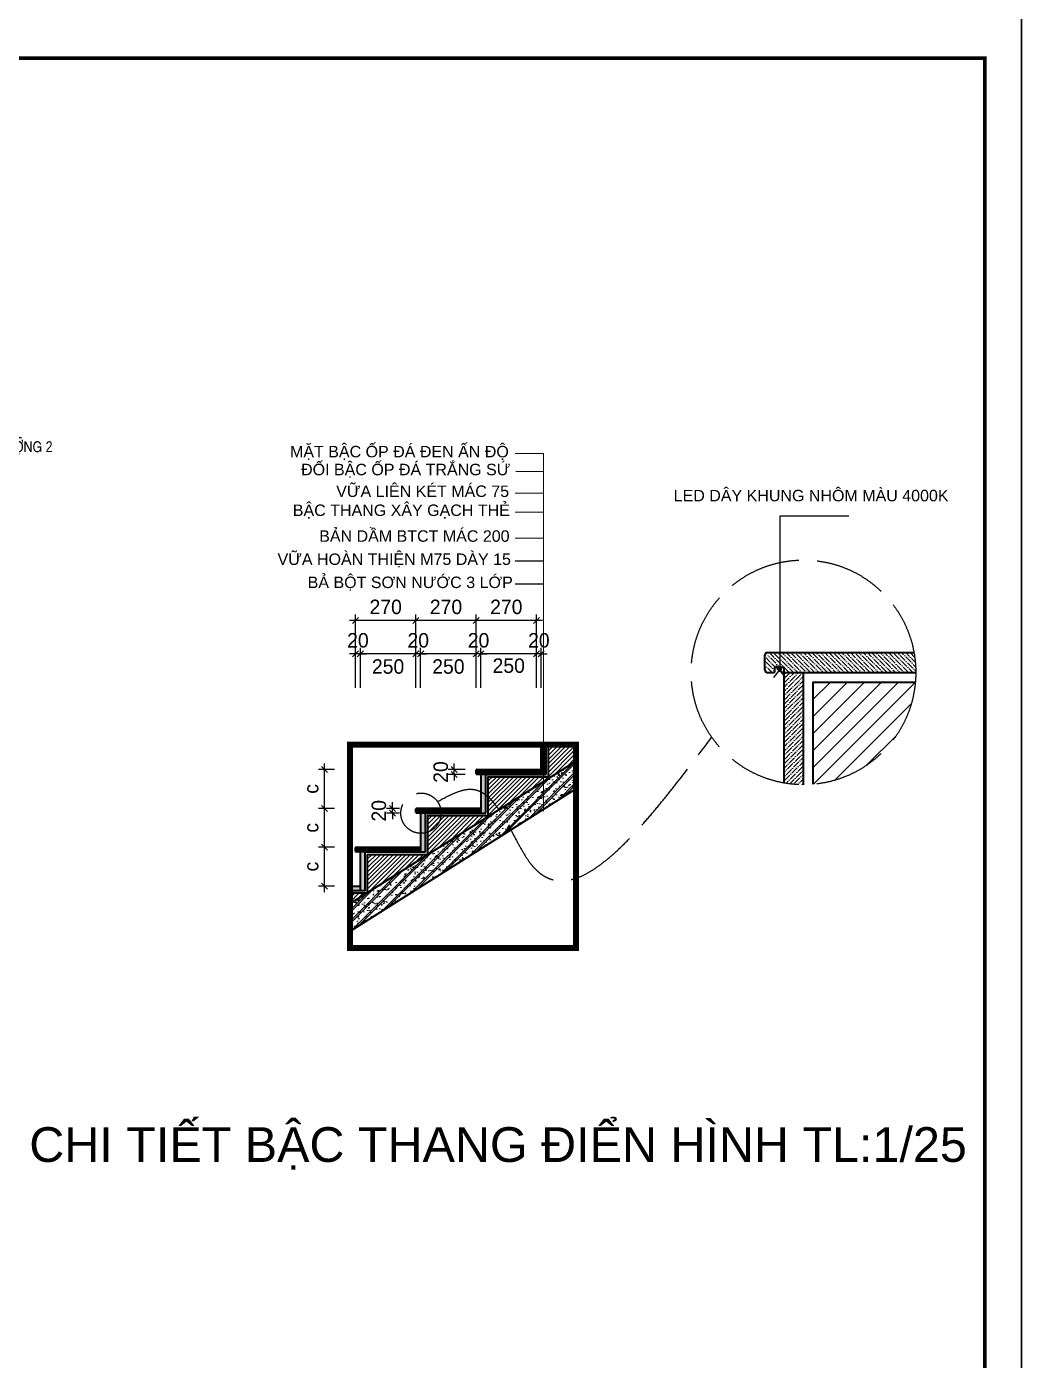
# Model space of a CAD drawing. Header units: inches. Extents: x 236662 to 497023, y -248575 to 81795.
# Drawn here: x 292130 to 300376, y -172658 to -161604 of the extents above; entities that cross this region are included whole.
import ezdxf
from ezdxf.enums import TextEntityAlignment as Align
from ezdxf.xclip import XClip

# ---------------------------------------------------------------- set-up
doc = ezdxf.new("R2010")
doc.units = ezdxf.units.IN
doc.header["$LTSCALE"] = 10
doc.header["$MEASUREMENT"] = 0
doc.linetypes.add('ACAD_ISO02W100', pattern=[15, 12, -3])
for name, color, linetype in [('01. HP_TEXT', 9, 'Continuous'), ('07. HP_KY HIEU', 43, 'Continuous'), ('08. HP_DIM', 118, 'Continuous'), ('10. HP_VAT DUNG 1', 144, 'Continuous')]:
    doc.layers.add(name, color=color, linetype=linetype)
for name, color, linetype, lineweight in [('02. HP_BE TONG', 1, 'Continuous', 35), ('03. HP_TUONG', 2, 'Continuous', 35), ('06. HP_THAY 1', 134, 'Continuous', 15), ('06. HP_THAY 2', 147, 'Continuous', 13), ('09_HP_HATCH', 8, 'Continuous', 5), ('NETMANH', 8, 'Continuous', 13)]:
    doc.layers.add(name, color=color, linetype=linetype, lineweight=lineweight)
doc.layers.add('Tpl_Bound', color=1, linetype='Continuous', plot=False)
doc.styles.add('BIM STANDARDS', font='VAVOB.TTF')
doc.styles.add('Dimtext', font='vni.common.VAVON.ttf')
doc.styles.add('TEXT (none)', font='arial.ttf')
doc.styles.add('text2', font='VHELVCN.TTF')
doc.styles.add('VN-HELVE', font='VHELVEN.TTF')
doc.dimstyles.new('50 LON', dxfattribs={"dimscale": 0, "dimtxt": 120, "dimasz": 50, "dimexe": 50, "dimexo": 50, "dimgap": 50, "dimtad": 1, "dimdec": 0, "dimlfac": 0.5, "dimdsep": 46, "dimtxsty": 'Dimtext', "dimblk": 'OBLIQUE', "dimcen": 1000, "dimdle": 50, "dimclrd": 8, "dimclre": 8, "dimclrt": 7, "dimadec": 0, "dimazin": 0, "dimtfac": 1, "dimtdec": 0, "dimtix": 1, "dimtmove": 2, "dimatfit": 3, "dimldrblk": 'OPEN30', "dimfxl": 1, "dimtolj": 1, "dimarcsym": 0})
doc.dimstyles.new('AL-100 (1-50)', dxfattribs={"dimscale": 0.5, "dimtxt": 220, "dimasz": 150, "dimexe": 150, "dimexo": 150, "dimgap": 80, "dimtad": 1, "dimdec": 0, "dimzin": 9, "dimtxsty": 'text2', "dimblk": 'ARCHTICK', "dimcen": 1, "dimdle": 150, "dimclrd": 256, "dimclre": 256, "dimclrt": 7, "dimadec": 0, "dimazin": 0, "dimtfac": 1, "dimtdec": 0, "dimtix": 1, "dimtmove": 2, "dimatfit": 3, "dimldrblk": 'ARCHTICK', "dimfxl": 1, "dimtolj": 1, "dimtzin": 0, "dimlwd": -1, "dimlwe": -1, "dimarcsym": 0})
pattern_1 = [(50, (0, 0), (107.589, -9.4128), [11.25, -123.75]), (355, (0, 0), (-20.8127, 112.8288), [9, -99]), (100.4514, (8.97, -0.78), (86.7764, 103.4159), [9.561, -105.1713]), (46.1842, (0, 30), (160.0862, -24.8279), [16.875, -185.625]), (96.6356, (13.34, 27.93), (140.1994, 146.1177), [14.3415, -157.757]), (351.1842, (0, 30), (140.1993, 146.1178), [13.5, -148.5]), (21, (15, 22.5), (89.53606, -60.3928), [11.25, -123.75]), (326, (15, 22.5), (36.4973, 108.7725), [9, -99]), (71.4514, (22.46, 17.47), (126.0334, 48.3796), [9.561, -105.1713]), (37.5, (0, 0), (1.82398, 49.93408), [0, -97.8, 0, -100.5, 0, -99.375]), (7.5, (0, 0), (39.46043, 59.16176), [0, -57.3, 0, -95.55, 0, -37.875]), (327.5, (-33.45, 0), (80.07337, -3.38323), [0, -37.5, 0, -117, 0, -155.25]), (317.5, (-48.45, 0), (87.47793, 15.01575), [0, -48.75, 0, -77.7, 0, -110.25]), (45, (0, 0), (-45.07806, 45.07806), []), (45, (0, 18.375), (-45.07806, 45.07806), [])]

# ---------------------------------------------------------------- blocks, each defined once
blk = doc.blocks.new('KHUNG TEN A-3')
at = {"layer": '02. HP_BE TONG', "color": 1, "const_width": 0.5}
blk.add_lwpolyline([(15, 5), (415, 5), (415, 292), (15, 292)], close=True, dxfattribs=at)
at = {"layer": '06. HP_THAY 1'}
blk.add_lwpolyline([(0, 297), (420, 297), (420, 0), (0, 0)], close=True, dxfattribs=at)
at = {"layer": 'Defpoints'}
blk.add_lwpolyline([(0, 0), (420, 0), (420, 297), (0, 297)], close=True, dxfattribs=at)
blk = doc.blocks.new('MATCAT 1-1')
at = {"layer": '09_HP_HATCH'}
h = blk.add_hatch(dxfattribs=at)
h.set_pattern_fill('CHAU-01', color=256, scale=15, pattern_type=2)
h.set_pattern_definition([(50, (-138286.48, -65380.05), (107.589027, -9.41282), [11.25, -123.75]), (355, (-138286.48, -65380.05), (-20.8127, 112.82882), [9, -99]), (100.4514, (-138277.52, -65380.83), (86.77641, 103.41593), [9.56103, -105.17132]), (46.1842, (-138286.48, -65350.05), (160.08616, -24.82785), [16.875, -185.625]), (96.6356, (-138273.14, -65352.12), (140.1994, 146.11768), [14.34154, -157.75695]), (351.1842, (-138286.48, -65350.05), (140.1993, 146.11779), [13.5, -148.5]), (21, (-138271.48, -65357.55), (89.53606, -60.392834), [11.25, -123.75]), (326, (-138271.48, -65357.55), (36.4973, 108.77251), [9, -99]), (71.4514, (-138264.02, -65362.58), (126.033394, 48.379575), [9.56103, -105.17132]), (37.5, (-138286.483, -65380.05), (1.823978, 49.934078), [0, -97.8, 0, -100.5, 0, -99.375]), (7.5, (-138286.483, -65380.05), (39.46043, 59.161757), [0, -57.3, 0, -95.55, 0, -37.875]), (327.5, (-138319.933, -65380.05), (80.073365, -3.383231), [0, -37.5, 0, -117, 0, -155.25]), (317.5, (-138334.93, -65380.05), (87.477925, 15.015747), [0, -48.75, 0, -77.7, 0, -110.25]), (45, (-138286.483, -65380.05), (-45.078057, 45.078057), []), (45, (-138286.483, -65361.674), (-45.078057, 45.078057), [])])
h.paths.add_polyline_path([(-5400, 13561), (-5400, 13461), (-200, 13461), (-200, 13561)])
h = blk.add_hatch(dxfattribs=at)
h.set_pattern_fill('ANSI31', color=8, scale=200)
h.paths.add_polyline_path([(-5500, 13211), (-5600, 13211), (-5600, 12261), (-5500, 12261)])
h.paths.add_polyline_path([(-5500, 10861), (-5600, 10861), (-5600, 9961), (-5500, 9961)])
h.paths.add_polyline_path([(-1550, 13461), (-1650, 13461), (-1650, 9931), (-1550, 9931)])
h.paths.add_polyline_path([(0, 13211), (-150, 13211), (-150, 9961), (0, 9961)])
h = blk.add_hatch(dxfattribs=at)
h.set_pattern_fill('CHAU-01', color=256, scale=15, pattern_type=2)
h.set_pattern_definition(pattern_1)
h.paths.add_polyline_path([(-5400, 9931), (-5400, 9831), (-1750, 9831), (-1750, 9931)])
h = blk.add_hatch(dxfattribs=at)
h.set_pattern_fill('ANSI31', color=8, scale=200)
h.paths.add_polyline_path([(-5500, 9348), (-5600, 9348), (-5600, 8661), (-5500, 8661)])
h.paths.add_polyline_path([(-5500, 7261), (-5600, 7261), (-5600, 6361), (-5500, 6361)])
h.paths.add_polyline_path([(-1550, 9611), (-1650, 9611), (-1650, 6361), (-1550, 6361)])
h.paths.add_polyline_path([(0, 9611), (-150, 9611), (-150, 6361), (0, 6361)])
h = blk.add_hatch(dxfattribs=at)
h.set_pattern_fill('CHAU-01', color=256, scale=15, pattern_type=2)
h.set_pattern_definition(pattern_1)
h.paths.add_polyline_path([(-5400, 6361), (-5400, 6261), (-1750, 6261), (-1750, 6361)])
at = {"layer": '02. HP_BE TONG'}
for points in [[(-5400, 13561), (-5400, 13461), (-200, 13461), (-200, 13561)], [(-5400, 9931), (-5400, 9831), (-1750, 9831), (-1750, 9931)], [(-5400, 6361), (-5400, 6261), (-1750, 6261), (-1750, 6361)]]:
    blk.add_lwpolyline(points, close=True, dxfattribs=at)
at = {"layer": '06. HP_THAY 1'}
blk.add_lwpolyline([(0, 13561), (0, 14461), (-5400, 14461)], dxfattribs=at)
at = {"layer": '06. HP_THAY 2'}
blk.add_lwpolyline([(-5400, 9361), (-1650, 9361), (-1650, 9381), (-5400, 9381)], close=True, dxfattribs=at)
blk = doc.blocks.new('ghi chu caoi tang')
at = {"ltscale": 100}
blk.add_lwpolyline([(613796, -45420), (612834, -45420)], dxfattribs=at)
at = {"flags": 128}
blk.add_lwpolyline([(613789, -45442), (613597, -45442), (613693, -45617)], close=True, dxfattribs=at)
blk.add_lwpolyline([(613789, -45442), (613597, -45442), (613693, -45617)], close=True, dxfattribs=at)
blk.add_solid([(613693, -45617), (613597, -45442), (613789, -45442)])
blk.add_solid([(613693, -45617), (613597, -45442), (613789, -45442)])
at = {"style": 'BIM STANDARDS'}
for p in [(613089, -45362), (613089, -45707)]:
    blk.add_attdef('COS-VEF', text='', height=177, dxfattribs=at).set_placement(p, align=Align.CENTER)
blk = doc.blocks.new('_Oblique')
at = {"color": 0, "linetype": 'ByBlock', "lineweight": -2}
blk.add_line((-0.5, -0.5), (0.5, 0.5), dxfattribs=at)
blk = doc.blocks.new('*D482')
at = {"layer": '08. HP_DIM', "color": 8, "lineweight": -2, "ltscale": 10, "transparency": 16777216}
for p, q in [((296356, -167084), (296356, -166753)), ((296396, -167084), (296396, -166753)), ((296356, -166803), (296306, -166803)), ((296396, -166803), (296356, -166803)), ((296396, -166803), (296446, -166803))]:
    blk.add_line(p, q, dxfattribs=at)
at = {"layer": 'Defpoints', "color": 0, "ltscale": 10, "transparency": 16777216}
for p in [(296356, -166803), (296356, -167134), (296396, -167134)]:
    blk.add_point(p, dxfattribs=at)
at = {"layer": '08. HP_DIM', "color": 8, "lineweight": -2, "ltscale": 10, "transparency": 16777216, "xscale": 50, "yscale": 50, "zscale": 50}
for p, rotation in [((296356, -166803), 359.9999590655557), ((296396, -166803), 179.9999590655557)]:
    blk.add_blockref('_Oblique', p, dxfattribs=dict(at, rotation=rotation))
at = {"layer": '08. HP_DIM', "color": 7, "ltscale": 10, "transparency": 16777216, "insert": (296376, -166691), "char_height": 120, "attachment_point": 5, "rotation": 360, "style": 'Dimtext'}
blk.add_mtext('\\A1;20', dxfattribs=at)
blk = doc.blocks.new('_Open30')
at = {"color": 0, "linetype": 'ByBlock', "lineweight": -2}
for p, q in [((-1, 0.27), (0, 0)), ((0, 0), (-1, -0.27)), ((0, 0), (-1, 0))]:
    blk.add_line(p, q, dxfattribs=at)
blk = doc.blocks.new('*D483')
at = {"layer": '08. HP_DIM', "color": 8, "lineweight": -2, "ltscale": 10, "transparency": 16777216}
for p, q in [((295896, -167084), (295896, -166753)), ((296356, -167084), (296356, -166753)), ((296406, -166803), (295846, -166803))]:
    blk.add_line(p, q, dxfattribs=at)
at = {"layer": 'Defpoints', "color": 0, "ltscale": 10, "transparency": 16777216}
for p in [(295896, -166803), (295896, -167134), (296356, -167134)]:
    blk.add_point(p, dxfattribs=at)
at = {"layer": '08. HP_DIM', "color": 8, "lineweight": -2, "ltscale": 10, "transparency": 16777216, "xscale": 50, "yscale": 50, "zscale": 50}
for p, rotation in [((295896, -166803), 179.9999590655557), ((296356, -166803), 359.9999590655557)]:
    blk.add_blockref('_Oblique', p, dxfattribs=dict(at, rotation=rotation))
at = {"layer": '08. HP_DIM', "color": 7, "ltscale": 10, "transparency": 16777216, "insert": (296126, -166901), "char_height": 120, "attachment_point": 5, "rotation": 360, "style": 'Dimtext'}
blk.add_mtext('\\A1;250', dxfattribs=at)
blk = doc.blocks.new('*D484')
at = {"layer": '08. HP_DIM', "color": 8, "lineweight": -2, "ltscale": 10, "transparency": 16777216}
for p, q in [((295856, -167084), (295856, -166753)), ((295896, -167084), (295896, -166753)), ((295856, -166803), (295806, -166803)), ((295896, -166803), (295856, -166803)), ((295896, -166803), (295946, -166803))]:
    blk.add_line(p, q, dxfattribs=at)
at = {"layer": 'Defpoints', "color": 0, "ltscale": 10, "transparency": 16777216}
for p in [(295856, -166803), (295856, -167134), (295896, -167134)]:
    blk.add_point(p, dxfattribs=at)
at = {"layer": '08. HP_DIM', "color": 8, "lineweight": -2, "ltscale": 10, "transparency": 16777216, "xscale": 50, "yscale": 50, "zscale": 50}
for p, rotation in [((295856, -166803), 359.9999590655557), ((295896, -166803), 179.9999590655557)]:
    blk.add_blockref('_Oblique', p, dxfattribs=dict(at, rotation=rotation))
at = {"layer": '08. HP_DIM', "color": 7, "ltscale": 10, "transparency": 16777216, "insert": (295876, -166691), "char_height": 120, "attachment_point": 5, "rotation": 360, "style": 'Dimtext'}
blk.add_mtext('\\A1;20', dxfattribs=at)
blk = doc.blocks.new('*D485')
at = {"layer": '08. HP_DIM', "color": 8, "lineweight": -2, "ltscale": 10, "transparency": 16777216}
for p, q in [((295396, -167084), (295396, -166753)), ((295856, -167084), (295856, -166753)), ((295906, -166803), (295346, -166803))]:
    blk.add_line(p, q, dxfattribs=at)
at = {"layer": 'Defpoints', "color": 0, "ltscale": 10, "transparency": 16777216}
for p in [(295396, -166803), (295396, -167134), (295856, -167134)]:
    blk.add_point(p, dxfattribs=at)
at = {"layer": '08. HP_DIM', "color": 8, "lineweight": -2, "ltscale": 10, "transparency": 16777216, "xscale": 50, "yscale": 50, "zscale": 50}
for p, rotation in [((295396, -166803), 179.9999590655557), ((295856, -166803), 359.9999590655557)]:
    blk.add_blockref('_Oblique', p, dxfattribs=dict(at, rotation=rotation))
at = {"layer": '08. HP_DIM', "color": 7, "ltscale": 10, "transparency": 16777216, "insert": (295626, -166908), "char_height": 120, "attachment_point": 5, "rotation": 360, "style": 'Dimtext'}
blk.add_mtext('\\A1;250', dxfattribs=at)
blk = doc.blocks.new('*D486')
at = {"layer": '08. HP_DIM', "color": 8, "lineweight": -2, "ltscale": 10, "transparency": 16777216}
for p, q in [((295356, -167084), (295356, -166753)), ((295396, -167084), (295396, -166753)), ((295356, -166803), (295306, -166803)), ((295396, -166803), (295356, -166803)), ((295396, -166803), (295446, -166803))]:
    blk.add_line(p, q, dxfattribs=at)
at = {"layer": 'Defpoints', "color": 0, "ltscale": 10, "transparency": 16777216}
for p in [(295356, -166803), (295356, -167134), (295396, -167134)]:
    blk.add_point(p, dxfattribs=at)
at = {"layer": '08. HP_DIM', "color": 8, "lineweight": -2, "ltscale": 10, "transparency": 16777216, "xscale": 50, "yscale": 50, "zscale": 50}
for p, rotation in [((295356, -166803), 359.9999590655557), ((295396, -166803), 179.9999590655557)]:
    blk.add_blockref('_Oblique', p, dxfattribs=dict(at, rotation=rotation))
at = {"layer": '08. HP_DIM', "color": 7, "ltscale": 10, "transparency": 16777216, "insert": (295376, -166691), "char_height": 120, "attachment_point": 5, "rotation": 360, "style": 'Dimtext'}
blk.add_mtext('\\A1;20', dxfattribs=at)
blk = doc.blocks.new('*D487')
at = {"layer": '08. HP_DIM', "color": 8, "lineweight": -2, "ltscale": 10, "transparency": 16777216}
for p, q in [((294896, -167084), (294896, -166753)), ((295356, -167084), (295356, -166753)), ((295406, -166803), (294846, -166803))]:
    blk.add_line(p, q, dxfattribs=at)
at = {"layer": 'Defpoints', "color": 0, "ltscale": 10, "transparency": 16777216}
for p in [(294896, -166803), (294896, -167134), (295356, -167134)]:
    blk.add_point(p, dxfattribs=at)
at = {"layer": '08. HP_DIM', "color": 8, "lineweight": -2, "ltscale": 10, "transparency": 16777216, "xscale": 50, "yscale": 50, "zscale": 50}
for p, rotation in [((294896, -166803), 179.9999590655557), ((295356, -166803), 359.9999590655557)]:
    blk.add_blockref('_Oblique', p, dxfattribs=dict(at, rotation=rotation))
at = {"layer": '08. HP_DIM', "color": 7, "ltscale": 10, "transparency": 16777216, "insert": (295126, -166908), "char_height": 120, "attachment_point": 5, "rotation": 360, "style": 'Dimtext'}
blk.add_mtext('\\A1;250', dxfattribs=at)
blk = doc.blocks.new('*D488')
at = {"layer": '08. HP_DIM', "color": 8, "lineweight": -2, "ltscale": 10, "transparency": 16777216}
for p, q in [((294856, -167084), (294856, -166753)), ((294896, -167084), (294896, -166753)), ((294856, -166803), (294806, -166803)), ((294896, -166803), (294856, -166803)), ((294896, -166803), (294946, -166803))]:
    blk.add_line(p, q, dxfattribs=at)
at = {"layer": 'Defpoints', "color": 0, "ltscale": 10, "transparency": 16777216}
for p in [(294856, -166803), (294856, -167134), (294896, -167134)]:
    blk.add_point(p, dxfattribs=at)
at = {"layer": '08. HP_DIM', "color": 8, "lineweight": -2, "ltscale": 10, "transparency": 16777216, "xscale": 50, "yscale": 50, "zscale": 50}
for p, rotation in [((294856, -166803), 359.9999590655557), ((294896, -166803), 179.9999590655557)]:
    blk.add_blockref('_Oblique', p, dxfattribs=dict(at, rotation=rotation))
at = {"layer": '08. HP_DIM', "color": 7, "ltscale": 10, "transparency": 16777216, "insert": (294876, -166691), "char_height": 120, "attachment_point": 5, "rotation": 360, "style": 'Dimtext'}
blk.add_mtext('\\A1;20', dxfattribs=at)
blk = doc.blocks.new('*D489')
at = {"layer": '08. HP_DIM', "color": 8, "lineweight": -2, "ltscale": 10, "transparency": 16777216}
for p, q in [((296406, -166526), (295806, -166526)), ((295856, -167084), (295856, -166476)), ((296356, -167084), (296356, -166476))]:
    blk.add_line(p, q, dxfattribs=at)
at = {"layer": 'Defpoints', "color": 0, "ltscale": 10, "transparency": 16777216}
for p in [(295856, -166526), (295856, -167134), (296356, -167134)]:
    blk.add_point(p, dxfattribs=at)
at = {"layer": '08. HP_DIM', "color": 8, "lineweight": -2, "ltscale": 10, "transparency": 16777216, "xscale": 50, "yscale": 50, "zscale": 50}
for p, rotation in [((295856, -166526), 179.9999590655557), ((296356, -166526), 359.9999590655557)]:
    blk.add_blockref('_Oblique', p, dxfattribs=dict(at, rotation=rotation))
at = {"layer": '08. HP_DIM', "color": 7, "ltscale": 10, "transparency": 16777216, "insert": (296106, -166414), "char_height": 120, "attachment_point": 5, "rotation": 360, "style": 'Dimtext'}
blk.add_mtext('\\A1;270', dxfattribs=at)
blk = doc.blocks.new('*D490')
at = {"layer": '08. HP_DIM', "color": 8, "lineweight": -2, "ltscale": 10, "transparency": 16777216}
for p, q in [((295906, -166526), (295306, -166526)), ((295356, -167084), (295356, -166476)), ((295856, -167084), (295856, -166476))]:
    blk.add_line(p, q, dxfattribs=at)
at = {"layer": 'Defpoints', "color": 0, "ltscale": 10, "transparency": 16777216}
for p in [(295356, -166526), (295356, -167134), (295856, -167134)]:
    blk.add_point(p, dxfattribs=at)
at = {"layer": '08. HP_DIM', "color": 8, "lineweight": -2, "ltscale": 10, "transparency": 16777216, "xscale": 50, "yscale": 50, "zscale": 50}
for p, rotation in [((295356, -166526), 179.9999590655557), ((295856, -166526), 359.9999590655557)]:
    blk.add_blockref('_Oblique', p, dxfattribs=dict(at, rotation=rotation))
at = {"layer": '08. HP_DIM', "color": 7, "ltscale": 10, "transparency": 16777216, "insert": (295606, -166414), "char_height": 120, "attachment_point": 5, "rotation": 360, "style": 'Dimtext'}
blk.add_mtext('\\A1;270', dxfattribs=at)
blk = doc.blocks.new('*D491')
at = {"layer": '08. HP_DIM', "color": 8, "lineweight": -2, "ltscale": 10, "transparency": 16777216}
for p, q in [((295406, -166526), (294806, -166526)), ((294856, -167084), (294856, -166476)), ((295356, -167084), (295356, -166476))]:
    blk.add_line(p, q, dxfattribs=at)
at = {"layer": 'Defpoints', "color": 0, "ltscale": 10, "transparency": 16777216}
for p in [(294856, -166526), (294856, -167134), (295356, -167134)]:
    blk.add_point(p, dxfattribs=at)
at = {"layer": '08. HP_DIM', "color": 8, "lineweight": -2, "ltscale": 10, "transparency": 16777216, "xscale": 50, "yscale": 50, "zscale": 50}
for p, rotation in [((294856, -166526), 179.9999590655557), ((295356, -166526), 359.9999590655557)]:
    blk.add_blockref('_Oblique', p, dxfattribs=dict(at, rotation=rotation))
at = {"layer": '08. HP_DIM', "color": 7, "ltscale": 10, "transparency": 16777216, "insert": (295106, -166414), "char_height": 120, "attachment_point": 5, "rotation": 360, "style": 'Dimtext'}
blk.add_mtext('\\A1;270', dxfattribs=at)
blk = doc.blocks.new('*D492')
at = {"layer": '08. HP_DIM', "color": 8, "lineweight": -2, "ltscale": 10, "transparency": 16777216}
for p, q in [((294681, -168405), (294550, -168405)), ((294600, -168777), (294600, -168355)), ((294681, -168727), (294550, -168727))]:
    blk.add_line(p, q, dxfattribs=at)
at = {"layer": 'Defpoints', "color": 0, "ltscale": 10, "transparency": 16777216}
for p in [(294600, -168405), (294731, -168405), (294731, -168727)]:
    blk.add_point(p, dxfattribs=at)
at = {"layer": '08. HP_DIM', "color": 8, "lineweight": -2, "ltscale": 10, "transparency": 16777216, "xscale": 50, "yscale": 50, "zscale": 50}
for p, rotation in [((294600, -168405), 90), ((294600, -168727), 270)]:
    blk.add_blockref('_Oblique', p, dxfattribs=dict(at, rotation=rotation))
at = {"layer": '08. HP_DIM', "color": 7, "ltscale": 10, "transparency": 16777216, "insert": (294489, -168566), "char_height": 120, "attachment_point": 5, "rotation": 90, "style": 'Dimtext'}
blk.add_mtext('\\A1;c', dxfattribs=at)
blk = doc.blocks.new('*D493')
at = {"layer": '08. HP_DIM', "color": 8, "lineweight": -2, "ltscale": 10, "transparency": 16777216}
for p, q in [((294681, -168083), (294550, -168083)), ((294600, -168455), (294600, -168033)), ((294681, -168405), (294550, -168405))]:
    blk.add_line(p, q, dxfattribs=at)
at = {"layer": 'Defpoints', "color": 0, "ltscale": 10, "transparency": 16777216}
for p in [(294600, -168083), (294731, -168083), (294731, -168405)]:
    blk.add_point(p, dxfattribs=at)
at = {"layer": '08. HP_DIM', "color": 8, "lineweight": -2, "ltscale": 10, "transparency": 16777216, "xscale": 50, "yscale": 50, "zscale": 50}
for p, rotation in [((294600, -168083), 90), ((294600, -168405), 270)]:
    blk.add_blockref('_Oblique', p, dxfattribs=dict(at, rotation=rotation))
at = {"layer": '08. HP_DIM', "color": 7, "ltscale": 10, "transparency": 16777216, "insert": (294489, -168244), "char_height": 120, "attachment_point": 5, "rotation": 90, "style": 'Dimtext'}
blk.add_mtext('\\A1;c', dxfattribs=at)
blk = doc.blocks.new('*D494')
at = {"layer": '08. HP_DIM', "color": 8, "lineweight": -2, "ltscale": 10, "transparency": 16777216}
for p, q in [((294681, -167761), (294550, -167761)), ((294600, -168133), (294600, -167711)), ((294681, -168083), (294550, -168083))]:
    blk.add_line(p, q, dxfattribs=at)
at = {"layer": 'Defpoints', "color": 0, "ltscale": 10, "transparency": 16777216}
for p in [(294600, -167761), (294731, -167761), (294731, -168083)]:
    blk.add_point(p, dxfattribs=at)
at = {"layer": '08. HP_DIM', "color": 8, "lineweight": -2, "ltscale": 10, "transparency": 16777216, "xscale": 50, "yscale": 50, "zscale": 50}
for p, rotation in [((294600, -167761), 90), ((294600, -168083), 270)]:
    blk.add_blockref('_Oblique', p, dxfattribs=dict(at, rotation=rotation))
at = {"layer": '08. HP_DIM', "color": 7, "ltscale": 10, "transparency": 16777216, "insert": (294489, -167922), "char_height": 120, "attachment_point": 5, "rotation": 90, "style": 'Dimtext'}
blk.add_mtext('\\A1;c', dxfattribs=at)
blk = doc.blocks.new('*D495')
at = {"layer": '08. HP_DIM', "color": 8, "lineweight": -2, "ltscale": 10, "transparency": 16777216}
for p, q in [((295221, -168083), (295112, -168083)), ((295162, -168083), (295162, -168033)), ((295162, -168123), (295162, -168083)), ((295221, -168123), (295112, -168123)), ((295162, -168123), (295162, -168173))]:
    blk.add_line(p, q, dxfattribs=at)
at = {"layer": 'Defpoints', "color": 0, "ltscale": 10, "transparency": 16777216}
for p in [(295162, -168083), (295271, -168083), (295271, -168123)]:
    blk.add_point(p, dxfattribs=at)
at = {"layer": '08. HP_DIM', "color": 8, "lineweight": -2, "ltscale": 10, "transparency": 16777216, "xscale": 50, "yscale": 50, "zscale": 50}
for p, rotation in [((295162, -168083), 270), ((295162, -168123), 90)]:
    blk.add_blockref('_Oblique', p, dxfattribs=dict(at, rotation=rotation))
at = {"layer": '08. HP_DIM', "color": 7, "ltscale": 10, "transparency": 16777216, "insert": (295050, -168103), "char_height": 120, "attachment_point": 5, "rotation": 90, "style": 'Dimtext'}
blk.add_mtext('\\A1;20', dxfattribs=at)
blk = doc.blocks.new('*D496')
at = {"layer": '08. HP_DIM', "color": 8, "lineweight": -2, "ltscale": 10, "transparency": 16777216}
for p, q in [((295766, -167761), (295625, -167761)), ((295675, -167761), (295675, -167711)), ((295675, -167802), (295675, -167761)), ((295766, -167802), (295625, -167802)), ((295675, -167802), (295675, -167852))]:
    blk.add_line(p, q, dxfattribs=at)
at = {"layer": 'Defpoints', "color": 0, "ltscale": 10, "transparency": 16777216}
for p in [(295675, -167761), (295816, -167761), (295816, -167802)]:
    blk.add_point(p, dxfattribs=at)
at = {"layer": '08. HP_DIM', "color": 8, "lineweight": -2, "ltscale": 10, "transparency": 16777216, "xscale": 50, "yscale": 50, "zscale": 50}
for p, rotation in [((295675, -167761), 270), ((295675, -167802), 90)]:
    blk.add_blockref('_Oblique', p, dxfattribs=dict(at, rotation=rotation))
at = {"layer": '08. HP_DIM', "color": 7, "ltscale": 10, "transparency": 16777216, "insert": (295563, -167782), "char_height": 120, "attachment_point": 5, "rotation": 90, "style": 'Dimtext'}
blk.add_mtext('\\A1;20', dxfattribs=at)
blk = doc.blocks.new('_ArchTick')
at = {"color": 0, "linetype": 'ByBlock', "const_width": 0.15}
blk.add_lwpolyline([(-0.5, -0.5), (0.5, 0.5)], dxfattribs=at)

msp = doc.modelspace()

# ---------------------------------------------------------------- hatches: boundary and pattern name
at = {"layer": '09_HP_HATCH', "ltscale": 10}
h = msp.add_hatch(dxfattribs=at)
h.set_pattern_fill('ANSI36', color=256, scale=200, angle=-0.00004, style=0)
h.set_pattern_definition([(134.99996, (302409.63, -166956.004), (-13.25822, 48.6136), [62.5, -12.5, 0, -12.5])])
edge = h.paths.add_edge_path()
edge.add_arc((298569.5, -166956), 930.9, 359.99996, 370.14657)
edge.add_line((299485.9, -166792), (298329.9, -166792))
edge.add_arc((298333.4, -166875.4), 83.5, 92.40065, 180.39364)
edge.add_arc((298331.9, -166875.7), 82, 180.23197, 258.32832)
edge.add_line((298315.4, -166956), (298329.9, -166954.3))
edge.add_line((298329.9, -166954.3), (298329.9, -166917.7))
edge.add_line((298329.9, -166917.7), (298409.9, -166916))
edge.add_line((298409.9, -166916), (298409.9, -166953.2))
edge.add_line((298409.9, -166953.2), (298569.5, -166956))
edge.add_line((298569.5, -166956), (299500.5, -166956))
h = msp.add_hatch(dxfattribs=at)
h.set_pattern_fill('ANSI36', color=256, scale=200, angle=-0.00004, style=0)
h.set_pattern_definition([(44.99996, (296065.3, -169528), (13.25829, 48.61358), [62.5, -12.5, 0, -12.5])])
edge = h.paths.add_edge_path()
edge.add_arc((298569.5, -166956), 930.9, 260.12834, 269.99996)
edge.add_line((298569.5, -167886.9), (298569.5, -166956))
edge.add_line((298569.5, -166956), (298409.9, -166953.5))
edge.add_line((298409.9, -166953.5), (298409.9, -167873.1))
at = {"layer": '09_HP_HATCH', "ltscale": 200}
h = msp.add_hatch(dxfattribs=at)
h.set_pattern_fill('ANSI31', color=256, scale=800, style=0)
h.set_pattern_definition([(45, (-751217.79, -1222420.44), (-70.710678, 70.710678), [])])
edge = h.paths.add_edge_path()
edge.add_arc((298569.5, -166956), 930.9, 274.92978, 355.07014)
edge.add_line((299497, -167036), (298649.5, -167036))
edge.add_line((298649.5, -167036), (298649.5, -167883.5))
at = {"layer": '09_HP_HATCH', "ltscale": 10}
h = msp.add_hatch(dxfattribs=at)
h.set_pattern_fill('ANSI36', color=256, scale=50, angle=-0.00004, style=0)
h.set_pattern_definition([(45, (296396.3334, -167801.5357), (3.31457, 12.1534), [15.625, -3.125, 0, -3.125])])
h.paths.add_polyline_path([(296413.5, -167553.9), (296413.5, -167801.5), (296436.3, -167801.5), (296436.3, -167553.9)])
h.paths.add_polyline_path([(296413.5, -167801.5), (296413.5, -167553.9), (296396.3, -167553.9), (296396.3, -167801.5)])
at = {"layer": '09_HP_HATCH', "lineweight": 5, "ltscale": 200}
h = msp.add_hatch(dxfattribs=at)
h.set_pattern_fill('ANSI31', color=256, scale=200, style=0)
h.set_pattern_definition([(45, (296413.538, -167860.823), (-17.6777, 17.6777), [])])
h.paths.add_polyline_path([(296583.1, -167553.9), (296456.3, -167553.9), (296456.3, -167821.5), (296413.5, -167821.5), (296413.5, -167860.8), (296683.1, -167691.1), (296683.1, -167653.9, 0.4142135)])
at = {"layer": '09_HP_HATCH'}
h = msp.add_hatch(dxfattribs=at)
h.set_pattern_fill('CHAU-01', color=256, scale=15, pattern_type=2)
h.set_pattern_definition([(50, (2290644.63, -127786.23), (107.5890274, -9.4128202), [11.25, -123.75]), (355, (2290644.63, -127786.23), (-20.8127, 112.82882), [9, -99]), (100.4514, (2290653.59, -127787.02), (86.776407, 103.4159313), [9.5610285, -105.171317]), (46.1842, (2290644.63, -127756.23), (160.086157, -24.827852), [16.875, -185.625]), (96.6356, (2290657.97, -127758.3), (140.199406, 146.117681), [14.341543, -157.75695]), (351.1842, (2290644.63, -127756.23), (140.199292, 146.11779), [13.5, -148.5]), (21, (2290659.63, -127763.73), (89.536058, -60.3928336), [11.25, -123.75]), (326, (2290659.63, -127763.73), (36.4973, 108.772507), [9, -99]), (71.4514, (2290667.09, -127768.76), (126.0333943, 48.3795745), [9.5610285, -105.171317]), (37.5, (2290644.63, -127786.232), (1.8239783, 49.9340781), [0, -97.8, 0, -100.5, 0, -99.375]), (7.5, (2290644.63, -127786.23), (39.4604306, 59.1617568), [0, -57.3, 0, -95.55, 0, -37.875]), (327.5, (2290611.18, -127786.232), (80.0733654, -3.3832308), [0, -37.5, 0, -117, 0, -155.25]), (317.5, (2290596.18, -127786.23), (87.4779254, 15.0157473), [0, -48.75, 0, -77.7, 0, -110.25]), (45, (2290644.63, -127786.23), (-45.0780573, 45.0780573), []), (45, (2290644.63, -127767.86), (-45.0780573, 45.0780573), [])])
h.paths.add_polyline_path([(296413.5, -168091.6), (296413.5, -167860.8), (295456.3, -168463.7), (295456.3, -168464.5), (295455, -168464.5), (294956.3, -168778.6), (294956.3, -168786.5), (294943.7, -168786.5), (294810.3, -168870.6), (294810.3, -169101.3)])
h.paths.add_polyline_path([(296683.1, -167691.1), (296413.5, -167860.8), (296413.5, -168091.6), (296683.1, -167921.8)])
at = {"layer": '09_HP_HATCH', "ltscale": 10}
h = msp.add_hatch(dxfattribs=at)
h.set_pattern_fill('ANSI36', color=256, scale=50, angle=359.99996, style=0)
h.set_pattern_definition([(44.999959, (418540.87, -401447.149), (3.31457172, 12.15339543), [15.625, -3.125, 0, -3.125])])
h.paths.add_polyline_path([(295936.3, -167801.5), (295873.2, -167801.5, -0.4000577), (295856.3, -167782.5, -0.4039906), (295876.3, -167761.5), (295896.3, -167761.5), (296396.3, -167761.5), (296396.3, -167801.5)])
h = msp.add_hatch(dxfattribs=at)
h.set_pattern_fill('ANSI36', color=256, scale=50, angle=-0.00004, style=0)
h.set_pattern_definition([(44.99996, (294810.2503, -168766.5346), (3.314572, 12.153395), [15.625, -3.125, 0, -3.125])])
h.paths.add_polyline_path([(294896.3, -168726.5), (294810.3, -168726.5), (294810.3, -168766.5), (294896.3, -168766.5)])
h.paths.add_polyline_path([(294936.3, -168444.5), (294896.3, -168444.5), (294896.3, -168766.5), (294936.3, -168766.5)])
h.paths.add_polyline_path([(295436.3, -168123.5), (295396.4, -168122.9), (295396.4, -168444.5), (295436.3, -168444.5)])
h.paths.add_polyline_path([(295936.3, -167801.5), (295896.3, -167801.5), (295896.3, -168123.5), (295936.3, -168123.5)])
at = {"layer": '09_HP_HATCH', "ltscale": 200}
h = msp.add_hatch(dxfattribs=at)
h.set_pattern_fill('ANSI31', color=256, scale=200, style=0)
h.set_pattern_definition([(45, (32989.477, -431989.645), (-17.6776695, 17.6776695), [])])
h.paths.add_polyline_path([(294943.7, -168786.5), (294810.3, -168786.5), (294810.3, -168870.6)])
h.paths.add_polyline_path([(295455, -168464.5), (294956.3, -168464.5), (294956.3, -168778.6)])
h.paths.add_polyline_path([(296413.5, -167860.8), (296413.5, -167821.5), (295956.3, -167821.5), (295956.3, -168143.5), (295456.3, -168143.5), (295456.3, -168463.7)])
at = {"layer": '09_HP_HATCH', "ltscale": 10}
h = msp.add_hatch(dxfattribs=at)
h.set_pattern_fill('ANSI36', color=256, scale=50, angle=-0.00004, style=0)
h.set_pattern_definition([(134.99996, (296396.333, -168123.5356), (-3.314554, 12.1534), [15.625, -3.125, 0, -3.125])])
h.paths.add_polyline_path([(295896.3, -168082.5), (295896.3, -168123.5), (295436.3, -168123.5), (295372.8, -168122.5, -0.390902), (295356.4, -168103.5, -0.4039906), (295376.4, -168082.5), (295396.4, -168082.5)])
h = msp.add_hatch(dxfattribs=at)
h.set_pattern_fill('ANSI36', color=256, scale=50, angle=-0.00004, style=0)
h.set_pattern_definition([(135, (295396.405, -168732.535), (-3.314554, 12.1534), [15.625, -3.125, 0, -3.125])])
h.paths.add_polyline_path([(295396.4, -168404.6), (295396.4, -168444.5), (294936.3, -168444.5), (294871.8, -168444.5, -0.3845499), (294856.3, -168426.5, -0.3517754), (294876.3, -168404.6), (294896.4, -168404.6)])

# ---------------------------------------------------------------- linework, layer by layer
at = {"layer": '02. HP_BE TONG', "elevation": 11.3, "flags": 128}
for points in [[(294810.3, -168870.6), (296683.1, -167691.1)], [(294810.3, -169101.3), (296683.1, -167921.8)]]:
    msp.add_lwpolyline(points, dxfattribs=at)
at = {"layer": '03. HP_TUONG'}
for p, q in [((298269.9, -166792, 11.3), (299485.9, -166792, 11.3)), ((298249.9, -166936, 11.3), (298249.9, -166812, 11.3)), ((298269.9, -166956, 11.3), (298329.9, -166956, 11.3)), ((298409.9, -167873.1, 11.3), (298409.9, -166956, 11.3)), ((298409.9, -166956, 11.3), (299500.5, -166956, 11.3)), ((298569.5, -167886.9, 11.3), (298569.5, -166956, 11.3)), ((296396.3, -167801.5, 11.3), (296396.3, -167553.9, 11.3)), ((296436.3, -167801.5, 11.3), (296436.3, -167553.9, 11.3)), ((296456.3, -167821.5, 11.3), (296456.3, -167553.9, 11.3)), ((295856.3, -167796.5, 11.3), (295856.3, -167766.5, 11.3)), ((295856.3, -167782.5, 11.3), (295856.3, -167782.5, 11.3)), ((295861.3, -167761.5, 11.3), (296396.3, -167761.5, 11.3)), ((295936.3, -167801.5, 11.3), (295861.3, -167801.5, 11.3)), ((295896.3, -168123.5, 11.3), (295896.3, -167801.5, 11.3)), ((295936.3, -168123.5, 11.3), (295936.3, -167801.5, 11.3)), ((295936.3, -167801.5, 11.3), (296436.3, -167801.5, 11.3)), ((295356.4, -168117.3, 11.3), (295356.4, -168087.5, 11.3)), ((295361.4, -168082.5, 11.3), (295896.3, -168082.5, 11.3)), ((295436.3, -168123.5, 11.3), (295361.3, -168122.3, 11.3)), ((295396.4, -168444.5, 11.3), (295396.4, -168122.6, 11.3)), ((295436.3, -168444.5, 11.3), (295436.3, -168123.5, 11.3)), ((295436.3, -168123.5, 11.3), (295936.3, -168123.5, 11.3)), ((294856.3, -168439.5, 11.3), (294856.3, -168409.6, 11.3)), ((294861.3, -168404.6, 11.3), (295396.4, -168404.6, 11.3)), ((294936.3, -168444.5, 11.3), (294861.3, -168444.5, 11.3)), ((294896.3, -168766.5, 11.3), (294896.3, -168444.5, 11.3)), ((294936.3, -168766.5, 11.3), (294936.3, -168444.5, 11.3)), ((294936.3, -168444.5, 11.3), (295436.3, -168444.5, 11.3)), ((294810.3, -168726.5, 11.3), (294896.3, -168726.5, 11.3)), ((294936.3, -168766.5, 11.3), (294810.3, -168766.5, 11.3)), ((294956.3, -168786.5, 11.3), (294810.3, -168786.5, 11.3))]:
    msp.add_line(p, q, dxfattribs=at)
at = {"layer": '03. HP_TUONG', "elevation": 11.3}
msp.add_lwpolyline([(298409.9, -166956), (298409.9, -166916), (298329.9, -166916), (298329.9, -166956)], dxfattribs=at)
at = {"layer": '03. HP_TUONG', "elevation": 11.3, "flags": 128}
for points in [[(298649.5, -167883.5), (298649.5, -167036), (299497, -167036)], [(294956.3, -168786.5), (294956.3, -168464.5), (295456.3, -168464.5), (295456.3, -168143.5), (295956.3, -168143.5), (295956.3, -167821.5), (296456.3, -167821.5)]]:
    msp.add_lwpolyline(points, dxfattribs=at)
at = {"layer": '03. HP_TUONG'}
for centre, radius, start, end in [((298269.9, -166812, 11.3), 20, 89.99996, 180), ((298269.9, -166936, 11.3), 20, 180, 269.99997), ((295861.3, -167766.5, 11.3), 5, 89.99996, 180), ((295861.3, -167796.5, 11.3), 5, 180, 269.99996), ((295361.4, -168087.5, 11.3), 5, 89.99996, 180), ((295361.4, -168117.3, 11.3), 5, 180, 269.09269), ((294861.3, -168409.6, 11.3), 5, 89.99996, 180), ((294861.3, -168439.5, 11.3), 5, 180, 269.99996)]:
    msp.add_arc(centre, radius, start, end, dxfattribs=at)
at = {"layer": '07. HP_KY HIEU', "lineweight": 15, "ltscale": 10}
msp.add_line((296413.5, -165291.1, 11.3), (296184.5, -165291.1, 11.3), dxfattribs=at)
at = {"layer": '07. HP_KY HIEU', "ltscale": 10}
for p, q in [((296413.5, -166034.3, 11.3), (296178.6, -166034.3, 11.3)), ((296413.5, -166226.1, 11.3), (296178.6, -166226.1, 11.3))]:
    msp.add_line(p, q, dxfattribs=at)
at = {"layer": '07. HP_KY HIEU', "lineweight": 5, "ltscale": 50, "elevation": 11.3}
for points in [[(296413.5, -168106.9), (296413.5, -165142.7), (296180.3, -165142.7)], [(296413.5, -165471.1), (296180.3, -165471.1)], [(296413.5, -165628.8), (296180.3, -165628.8)], [(296413.5, -165842.5), (296180.3, -165842.5)]]:
    msp.add_lwpolyline(points, dxfattribs=at)
at = {"layer": '07. HP_KY HIEU', "linetype": 'ACAD_ISO02W100', "ltscale": 5, "const_width": 50, "elevation": 11.3}
msp.add_lwpolyline([(296683.1, -169240.4), (296683.1, -167553.9), (294810.3, -167553.9), (294810.3, -169240.4)], close=True, dxfattribs=at)
at = {"layer": '07. HP_KY HIEU', "linetype": 'ACAD_ISO02W100', "ltscale": 5}
for centre, radius in [((298569.5, -166956, 11.3), 930.9), ((295398.8, -168122.9, 11.3), 167)]:
    msp.add_circle(centre, radius, dxfattribs=at)
msp.add_spline([(295535.4, -168026.7, 11.3), (295817.8, -167924.6, 11.3), (296315.9, -168551.6, 11.3), (297809.7, -167493.9, 11.3)], degree=3, dxfattribs=at)
at = {"layer": '10. HP_VAT DUNG 1'}
for p, q in [((298362.3, -166946, 11.3), (298320.3, -166998, 11.3)), ((298377.3, -166946, 11.3), (298419.3, -166998, 11.3))]:
    msp.add_line(p, q, dxfattribs=at)
at = {"layer": '10. HP_VAT DUNG 1', "elevation": 11.3}
for points in [[(298354.9, -166916), (298384.9, -166916), (298384.9, -166936), (298354.9, -166936)], [(298362.3, -166946), (298377.3, -166946), (298377.3, -166936), (298362.3, -166936)]]:
    msp.add_lwpolyline(points, close=True, dxfattribs=at)
at = {"layer": 'NETMANH', "lineweight": 5, "ltscale": 200}
msp.add_line((296396.3, -167553.9, 11.3), (296436.3, -167553.9, 11.3), dxfattribs=at)
at = {"layer": 'Tpl_Bound', "color": 1}
msp.add_lwpolyline([(282444.6, -186454.4), (282444.6, -160959.6), (300375.7, -160959.6), (300375.7, -186454.4)], close=True, dxfattribs=at)

# ---------------------------------------------------------------- block references
at = {"color": 1, "extrusion": (-2.60012e-09, -0.006863, 0.999976), "xscale": 60.37411910564994, "yscale": 60.37411910564994, "zscale": 60.37411910564994, "rotation": 269.9999565870517}
msp.add_blockref('KHUNG TEN A-3', (282444.6, -160956.9, 949.9), dxfattribs=at)
ref = msp.add_blockref('MATCAT 1-1', (294921.5, -178710.2, 11.3))
XClip(ref).set_block_clipping_path([(-9600.0000000002, -361.7677037538), (-5075.5144995118, 14800)])
ref = msp.add_blockref('ghi chu caoi tang', (724676.3, -132949.1, 11.3), dxfattribs=dict(xscale=-0.705882340669632, yscale=0.7058823555707932, zscale=0.7058823529411761))
ref.add_attrib('COS-VEF', 'SAÂN THÖÔÏNG 2', dxfattribs={"height": 90, "style": 'text2'}).set_placement((291954.5, -165040.7, 11.3), align=Align.TOP_CENTER)
ref.add_attrib('COS-VEF', '+13.361', dxfattribs={"height": 90, "style": 'VN-HELVE'}).set_placement((291843.3, -164991.4, 11.3), align=Align.CENTER)

# ---------------------------------------------------------------- texts
at = {"layer": '01. HP_TEXT', "style": 'TEXT (none)'}
for s, height, p in [('MẶT BẬC ỐP ĐÁ ĐEN ẤN ĐỘ', 95, (294313, -165173.7, -70.6)), ('ĐỐI BẬC ỐP ĐÁ TRẮNG SỨ', 95, (294404.7, -165322.1, -70.6)), ('VỮA LIÊN KÉT MÁC 75', 95, (294695.7, -165502.2, -70.6)), ('LED DÂY KHUNG NHÔM MÀU 4000K', 95, (297493.6, -165538.2, -70.6)), ('BẬC THANG XÂY GẠCH THẺ', 95, (294336.4, -165659.8, -70.6)), ('BẢN DẦM BTCT MÁC 200', 95, (294555.1, -165873.6, -70.6)), ('VỮA HOÀN THIỆN M75 DÀY 15', 95, (294209.5, -166065.4, -70.6)), ('BẢ BỘT SƠN NƯỚC 3 LỚP', 95, (294459.4, -166257.2, -70.6)), ('CHI TIẾT BẬC THANG ĐIỂN HÌNH TL:1/25', 287.776, (292151.4, -171013.3, -206.3))]:
    msp.add_text(s, height=height, dxfattribs=at).set_placement(p)

# ---------------------------------------------------------------- dimensions: what is measured, and where the dimension line sits
at = {"layer": '08. HP_DIM', "ltscale": 10}
for base, p1, p2, angle, text, picture, middle in [((294856.3, -166526.2, 11.3), (295356.4, -167133.9, 11.3), (294856.3, -167133.9, 11.3), 179.99996, '270', '*D491', (295106.3, -166414.1, 11.3)), ((295356.4, -166526.2, 11.3), (295856.3, -167133.9, 11.3), (295356.4, -167133.9, 11.3), 179.99996, '270', '*D490', (295606.4, -166414.1, 11.3)), ((295856.3, -166526.2, 11.3), (296356.3, -167133.9, 11.3), (295856.3, -167133.9, 11.3), 179.99996, '270', '*D489', (296106.3, -166414.1, 11.3)), ((294600.2, -167761.5, 11.3), (294730.6, -168082.5, 11.3), (294730.6, -167761.5, 11.3), 90, 'c', '*D494', (294489.1, -167922, 11.3)), ((294600.2, -168082.5, 11.3), (294730.6, -168404.6, 11.3), (294730.6, -168082.5, 11.3), 90, 'c', '*D493', (294489.1, -168243.6, 11.3)), ((294600.2, -168404.6, 11.3), (294730.6, -168726.5, 11.3), (294730.6, -168404.6, 11.3), 90, 'c', '*D492', (294489.1, -168565.6, 11.3))]:
    dim = msp.add_linear_dim(base=base, p1=p1, p2=p2, angle=angle, text=text, dimstyle='50 LON', override={"dimscale": 1}, dxfattribs=at)
    dim.commit()
    dim.dimension.update_dxf_attribs({"geometry": picture, "text_midpoint": middle})
for base, p1, p2, angle, picture, middle in [((294856.3, -166803.3, 11.3), (294896.3, -167133.9, 11.3), (294856.3, -167133.9, 11.3), 179.99996, '*D488', (294876.3, -166691.2, 11.3)), ((295356.4, -166803.3, 11.3), (295396.4, -167133.9, 11.3), (295356.4, -167133.9, 11.3), 179.99996, '*D486', (295376.4, -166691.2, 11.3)), ((295856.3, -166803.3, 11.3), (295896.3, -167133.9, 11.3), (295856.3, -167133.9, 11.3), 179.99996, '*D484', (295876.3, -166691.2, 11.3)), ((296356.3, -166803.3, 11.3), (296396.3, -167133.9, 11.3), (296356.3, -167133.9, 11.3), 179.99996, '*D482', (296376.3, -166691.2, 11.3)), ((295675.1, -167761.5, 11.3), (295815.6, -167801.5, 11.3), (295815.6, -167761.5, 11.3), 90, '*D496', (295563, -167781.5, 11.3)), ((295161.8, -168082.5, 11.3), (295271.4, -168122.9, 11.3), (295271.4, -168082.5, 11.3), 90, '*D495', (295049.7, -168102.7, 11.3))]:
    dim = msp.add_linear_dim(base=base, p1=p1, p2=p2, angle=angle, dimstyle='50 LON', override={"dimscale": 1}, dxfattribs=at)
    dim.commit()
    dim.dimension.update_dxf_attribs({"geometry": picture, "text_midpoint": middle})
for base, p1, p2, picture, middle in [((294896.3, -166803.3, 11.3), (295356.4, -167133.9, 11.3), (294896.3, -167133.9, 11.3), '*D487', (295126.4, -166907.9, 11.3)), ((295396.4, -166803.3, 11.3), (295856.3, -167133.9, 11.3), (295396.4, -167133.9, 11.3), '*D485', (295626.4, -166908, 11.3)), ((295896.3, -166803.3, 11.3), (296356.3, -167133.9, 11.3), (295896.3, -167133.9, 11.3), '*D483', (296126.3, -166900.5, 11.3))]:
    dim = msp.add_linear_dim(base=base, p1=p1, p2=p2, angle=179.99996, text='250', dimstyle='50 LON', override={"dimscale": 1, "dimgap": 10}, dxfattribs=at)
    dim.commit()
    dim.dimension.update_dxf_attribs({"geometry": picture, "text_midpoint": middle, "dimtype": 160})

# ---------------------------------------------------------------- leaders
at = {"layer": '07. HP_KY HIEU', "lineweight": 5, "ltscale": 50}
msp.add_leader([(298377.3, -166936, 11.3), (298377.3, -165657.3, 11.3), (298944.6, -165657.3, 11.3)], dimstyle='AL-100 (1-50)', override={"dimgap": 80, "dimtad": 0}, dxfattribs=at)

doc.saveas('drawing.dxf')
